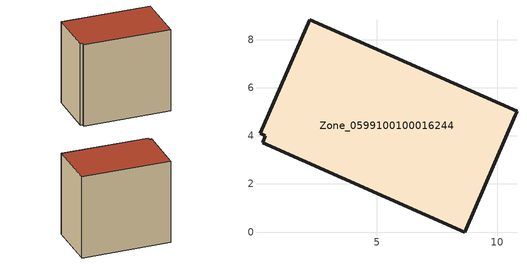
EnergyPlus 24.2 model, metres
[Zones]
Zone_0599100100016244
 floor ground (C_G): 10.83,5.02 10.76,4.86 8.65,0 0.24,3.72 0.35,4.02 0.13,4.12 2.2,8.83 z0
 wall outside (C_F): 10.76,4.86 10.83,5.02 2.2,8.83 0.13,4.12 0.35,4.02 0.24,3.72 8.65,0 10.76,4.86 z0:9.04
 roof outside (C_R): 0.35,4.02 0.24,3.72 8.65,0 10.76,4.86 10.83,5.02 2.2,8.83 0.13,4.12 z9.04
[BUILDING]
Pand.0599100100016244: North Axis=0; Terrain=City; Loads Convergence Tolerance Value=0.04; Temperature Convergence Tolerance Value=0.4; Solar Distribution=FullExterior; Maximum Number of Warmup Days=25; Minimum Number of Warmup Days=1
[Site:Location]
Rotterdam.The.Hague.AP_ZH_NLD Design_Conditions: Latitude=51.96; Longitude=4.45; Time Zone=1; Elevation=-4.5
[SITE:GROUNDTEMPERATURE:BUILDINGSURFACE]
18, 18, 18, 18, 18, 18, 18, 18, 18, 18, 18, 18
[MATERIAL] Thermal Absorptance=0.9; Solar Absorptance=0.7; Visible Absorptance=0.7
Name | Roughness | Thickness | Conductivity | Density | Specific Heat
G.TI.2015-2018 | MediumSmooth | 0.15 | 0.0428571 | 540 | 1210
F.TI.2015-2018 | Rough | 0.3 | 0.0666667 | 1920 | 840
R.TI.2015-2018 | MediumRough | 0.2 | 0.0333333 | 1500 | 1000
[CONSTRUCTION]
C_G: G.TI.2015-2018
C_F: F.TI.2015-2018
C_R: R.TI.2015-2018
[ZONE]
Zone_0599100100016244: Type=1; Multiplier=1; Ceiling Height=Autocalculate; Volume=Autocalculate; Floor Area=autocalculate; Part of Total Floor Area=Yes
[ZONEINFILTRATION:DESIGNFLOWRATE]
Infil_Zone_0599100100016244: Zone or ZoneList or Space or SpaceList=Zone_0599100100016244; Schedule=AlwaysOn; Design Flow Rate Calculation Method=Flow/Area; Flow Rate per Floor Area=0.0015; Constant Term Coefficient=1; Temperature Term Coefficient=0; Velocity Term Coefficient=0; Velocity Squared Term Coefficient=0
[HVACTEMPLATE:ZONE:IDEALLOADSAIRSYSTEM]
Zone_0599100100016244: Maximum Heating Supply Air Temperature=50; Minimum Cooling Supply Air Temperature=13; Maximum Heating Supply Air Humidity Ratio=0.0156; Minimum Cooling Supply Air Humidity Ratio=0.0077; Heating Limit=NoLimit; Cooling Limit=NoLimit; Dehumidification Control Type=ConstantSensibleHeatRatio; Cooling Sensible Heat Ratio=0.7; Dehumidification Setpoint=60; Humidification Control Type=None; Humidification Setpoint=30; Outdoor Air Method=None; Outdoor Air Flow Rate per Person=0.00944; Outdoor Air Flow Rate per Zone Floor Area=0; Outdoor Air Flow Rate per Zone=0; Demand Controlled Ventilation Type=None; Outdoor Air Economizer Type=NoEconomizer; Heat Recovery Type=None; Sensible Heat Recovery Effectiveness=0.7; Latent Heat Recovery Effectiveness=0.65
[ZONECONTROL:THERMOSTAT]
ThermostatControl_Zone_0599100100016244: Zone or ZoneList=Zone_0599100100016244; Control Type Schedule=DualSetpointControlType; Control 1=Thermostat_Zone_0599100100016244; Temperature Difference Between Cutout And Setpoint=0
[THERMOSTATSETPOINT:DUALSETPOINT]
Thermostat_Zone_0599100100016244: Heating Setpoint Temperature Schedule=HeatingSetpoint_Zone_0599100100016244; Cooling Setpoint Temperature Schedule=CoolingSetpoint_Zone_0599100100016244
[SCHEDULE:COMPACT]
HeatingSetpoint_Zone_0599100100016244: Through: 12/31, For: AllDays, Until: 24:00, 21
CoolingSetpoint_Zone_0599100100016244: Through: 12/31, For: AllDays, Until: 24:00, 24
DualSetpointControlType: Through: 12/31, For: AllDays, Until: 24:00, 4
AlwaysOn: Through: 12/31, For: AllDays, Until: 24:00, 1
